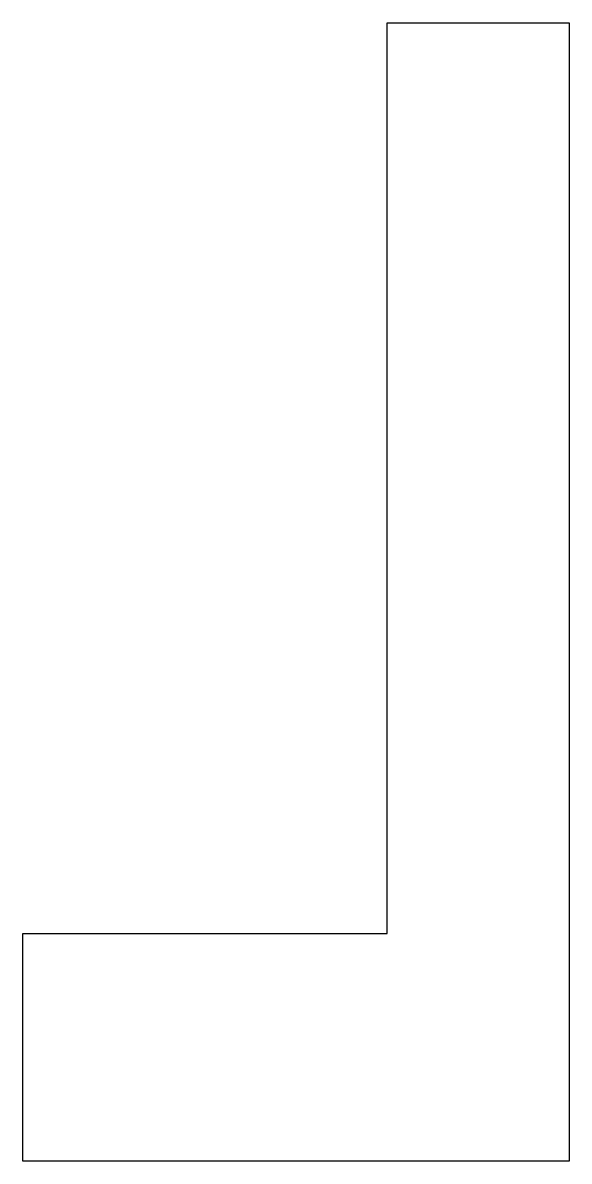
# Model space of a CAD drawing. Header units: metres. Extents: x 0 to 24, y -10 to 40.
import ezdxf

# ---------------------------------------------------------------- set-up
doc = ezdxf.new("R2010")
doc.units = ezdxf.units.M

msp = doc.modelspace()

# ---------------------------------------------------------------- linework, layer by layer
for p, q in [((16, 0), (16, 40)), ((16, 40), (24, 40)), ((24, 40), (24, -10)), ((0, -10), (0, 0)), ((0, 0), (16, 0)), ((24, -10), (0, -10))]:
    msp.add_line(p, q)

doc.saveas('drawing.dxf')
